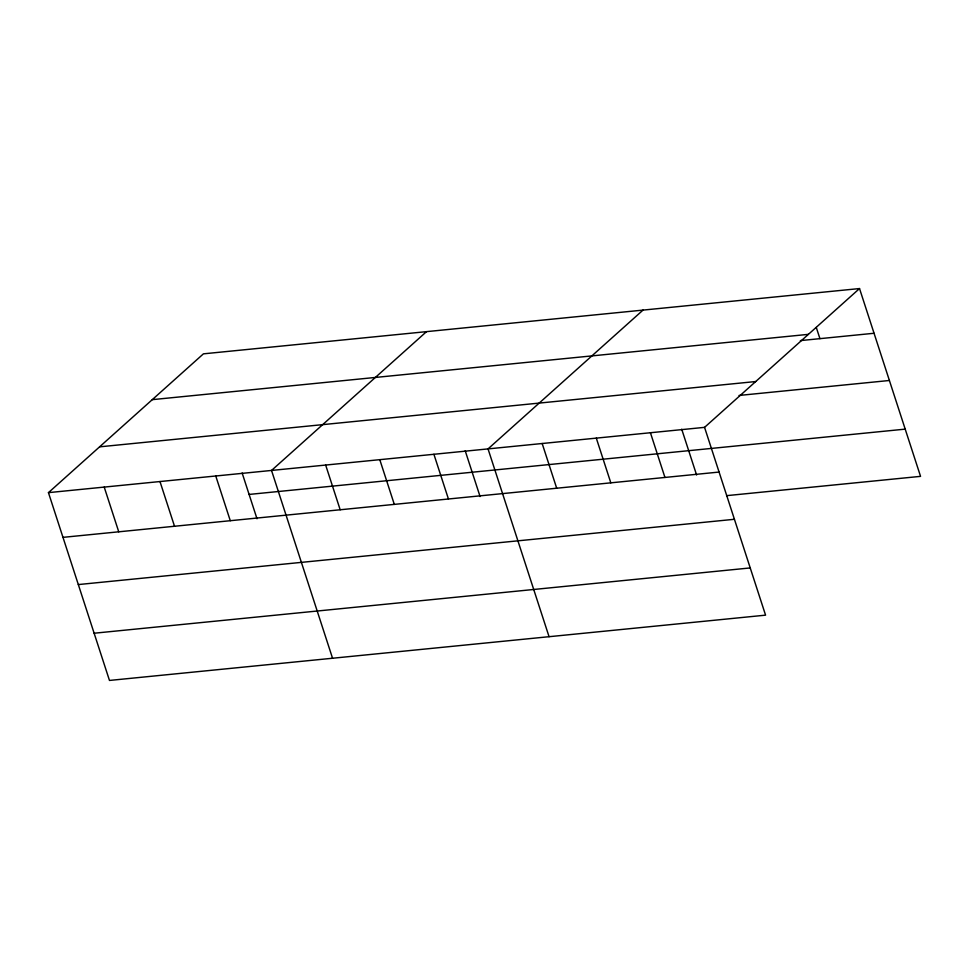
<?xml version="1.0" encoding="UTF-8"?>
<svg xmlns="http://www.w3.org/2000/svg" width="969" height="969" viewBox="0 0 969 969"><rect width="100%" height="100%" fill="white"/><g stroke="black" fill="none" stroke-linecap="round" stroke-linejoin="round"><path stroke-width="1.45" d="M859.527 288.556L704.56 427.353L765.571 615.158L109.473 680.444L48.45 492.64L203.429 353.842L859.527 288.556L920.55 476.36L726.593 495.656M426.505 331.652L271.526 470.449L332.549 658.242M643.016 310.104L488.037 448.901L549.06 636.694M152.278 399.652L808.388 334.353M800.382 340.603L874.062 333.263M99.589 446.842L755.699 381.544M739.044 395.449L889.397 380.49M48.45 492.64L704.56 427.353M249.106 494.432L905.203 429.134M62.973 537.359L719.083 472.06M78.319 584.573L734.429 519.287M94.126 633.229L750.236 567.931M816.298 327.474L819.931 338.653M681.716 429.219L696.602 475.004M650.429 432.743L664.952 477.451M596.298 438.121L610.821 482.841M542.168 443.511L556.703 488.231M465.205 450.767L480.079 496.552M433.906 454.279L448.441 498.999M379.787 459.669L394.31 504.389M325.657 465.059L340.18 509.767M242.129 472.969L257.003 518.754M215.76 475.997L230.283 520.704M159.982 481.545L174.517 526.252M104.216 487.092L118.751 531.811"/></g></svg>
